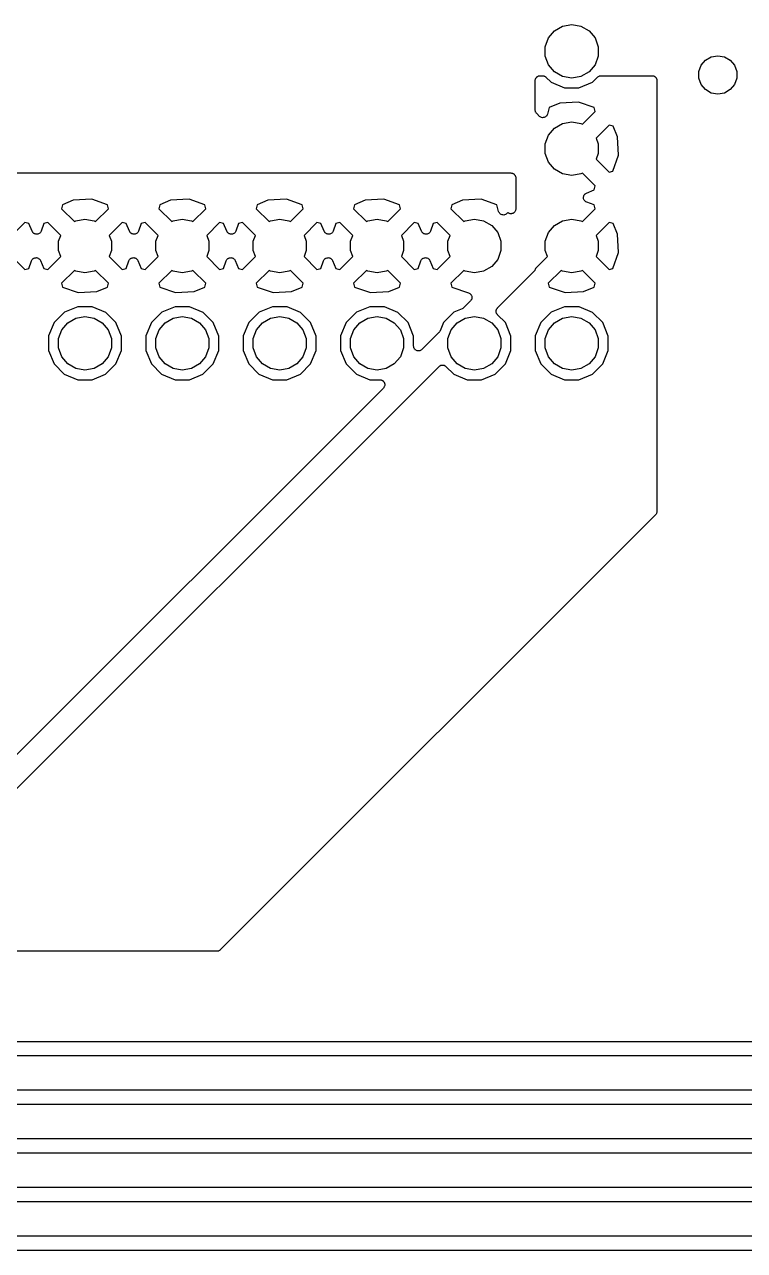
# Model space of a CAD drawing. Extents: x 25 to 346, y -457 to -16.
# Drawn here: x 281.95 to 300.73, y -406.59 to -374.58 of the extents above; entities that cross this region are included whole.
import ezdxf

# ---------------------------------------------------------------- set-up
doc = ezdxf.new("R2010")
doc.units = 0
doc.header["$MEASUREMENT"] = 0
doc.layers.add('BLACK', color=7, linetype='CONTINUOUS')

msp = doc.modelspace()

# ---------------------------------------------------------------- linework, layer by layer
at = {"layer": 'Black'}
for p, q in [((295.62, -374.934), (295.777, -374.748)), ((295.777, -374.748), (295.988, -374.626)), ((295.988, -374.626), (296.227, -374.584)), ((296.227, -374.584), (296.467, -374.626)), ((296.467, -374.626), (296.678, -374.748)), ((296.678, -374.748), (296.835, -374.934)), ((295.537, -375.163), (295.62, -374.934)), ((296.835, -374.934), (296.918, -375.163)), ((295.537, -375.407), (295.537, -375.163)), ((295.62, -375.636), (295.537, -375.407)), ((296.918, -375.407), (296.835, -375.636)), ((296.918, -375.163), (296.918, -375.407)), ((299.715, -375.516), (299.866, -375.428)), ((299.866, -375.428), (300.037, -375.398)), ((300.037, -375.398), (300.209, -375.428)), ((300.209, -375.428), (300.36, -375.516)), ((295.777, -375.822), (295.62, -375.636)), ((296.835, -375.636), (296.678, -375.822)), ((299.543, -375.813), (299.603, -375.649)), ((299.603, -375.649), (299.715, -375.516)), ((300.36, -375.516), (300.472, -375.649)), ((300.472, -375.649), (300.532, -375.813)), ((295.275, -376.047), (295.277, -376.036)), ((295.275, -376.82), (295.275, -376.047)), ((295.277, -376.025), (295.281, -376.015)), ((295.277, -376.036), (295.277, -376.025)), ((295.281, -376.015), (295.283, -376.004)), ((295.283, -376.004), (295.288, -375.994)), ((295.288, -375.994), (295.292, -375.983)), ((295.292, -375.983), (295.299, -375.975)), ((295.299, -375.975), (295.305, -375.965)), ((295.305, -375.965), (295.313, -375.958)), ((295.313, -375.958), (295.32, -375.95)), ((295.32, -375.95), (295.33, -375.944)), ((295.33, -375.944), (295.339, -375.937)), ((295.339, -375.937), (295.349, -375.933)), ((295.349, -375.933), (295.359, -375.928)), ((295.359, -375.928), (295.37, -375.926)), ((295.37, -375.926), (295.38, -375.922)), ((295.38, -375.922), (295.391, -375.922)), ((295.391, -375.922), (295.402, -375.92)), ((295.402, -375.92), (295.463, -375.92)), ((295.463, -375.92), (295.468, -375.921)), ((295.468, -375.921), (295.474, -375.92)), ((295.474, -375.92), (295.49, -375.925)), ((295.49, -375.925), (295.506, -375.928)), ((295.506, -375.928), (295.511, -375.93)), ((295.511, -375.93), (295.517, -375.932)), ((295.517, -375.932), (295.53, -375.941)), ((295.53, -375.941), (295.544, -375.95)), ((295.544, -375.95), (295.548, -375.954)), ((295.548, -375.954), (295.553, -375.957)), ((295.553, -375.957), (295.687, -376.092)), ((295.988, -375.944), (295.777, -375.822)), ((296.227, -375.986), (295.988, -375.944)), ((296.467, -375.944), (296.227, -375.986)), ((296.678, -375.822), (296.467, -375.944)), ((296.766, -376.093), (296.902, -375.957)), ((296.902, -375.957), (296.907, -375.954)), ((296.907, -375.954), (296.911, -375.95)), ((296.911, -375.95), (296.925, -375.941)), ((296.925, -375.941), (296.939, -375.932)), ((296.939, -375.932), (296.944, -375.93)), ((296.944, -375.93), (296.949, -375.928)), ((296.949, -375.928), (296.965, -375.925)), ((296.965, -375.925), (296.981, -375.92)), ((296.981, -375.92), (296.987, -375.921)), ((296.987, -375.921), (296.992, -375.92)), ((296.992, -375.92), (298.323, -375.92)), ((298.323, -375.92), (298.334, -375.922)), ((298.334, -375.922), (298.345, -375.922)), ((298.345, -375.922), (298.355, -375.926)), ((298.355, -375.926), (298.366, -375.928)), ((298.366, -375.928), (298.376, -375.933)), ((298.376, -375.933), (298.387, -375.937)), ((298.387, -375.937), (298.395, -375.944)), ((298.395, -375.944), (298.405, -375.95)), ((298.405, -375.95), (298.412, -375.958)), ((298.412, -375.958), (298.42, -375.965)), ((298.42, -375.965), (298.426, -375.975)), ((298.426, -375.975), (298.433, -375.983)), ((298.433, -375.983), (298.437, -375.994)), ((298.437, -375.994), (298.442, -376.004)), ((298.442, -376.004), (298.444, -376.015)), ((298.444, -376.015), (298.448, -376.025)), ((298.448, -376.025), (298.448, -376.036)), ((298.448, -376.036), (298.45, -376.047)), ((298.45, -376.047), (298.45, -387.297)), ((299.543, -375.987), (299.543, -375.813)), ((299.603, -376.151), (299.543, -375.987)), ((300.532, -375.987), (300.472, -376.151)), ((300.532, -375.813), (300.532, -375.987)), ((295.687, -376.092), (296.037, -376.237)), ((296.037, -376.237), (296.416, -376.238)), ((296.416, -376.238), (296.766, -376.093)), ((299.715, -376.284), (299.603, -376.151)), ((299.866, -376.372), (299.715, -376.284)), ((300.037, -376.402), (299.866, -376.372)), ((300.209, -376.372), (300.037, -376.402)), ((300.36, -376.284), (300.209, -376.372)), ((300.472, -376.151), (300.36, -376.284)), ((295.919, -376.633), (295.641, -376.748)), ((296.402, -376.607), (295.919, -376.633)), ((296.815, -376.753), (296.402, -376.607)), ((295.276, -376.825), (295.275, -376.82)), ((295.275, -376.831), (295.276, -376.825)), ((295.28, -376.847), (295.275, -376.831)), ((295.283, -376.863), (295.28, -376.847)), ((295.285, -376.868), (295.283, -376.863)), ((295.287, -376.874), (295.285, -376.868)), ((295.296, -376.887), (295.287, -376.874)), ((295.305, -376.902), (295.296, -376.887)), ((295.309, -376.905), (295.305, -376.902)), ((295.312, -376.91), (295.309, -376.905)), ((295.383, -376.981), (295.312, -376.91)), ((295.384, -376.981), (295.383, -376.981)), ((295.383, -376.981), (295.383, -376.981)), ((295.401, -376.993), (295.384, -376.981)), ((295.419, -377.006), (295.401, -376.993)), ((295.42, -377.006), (295.419, -377.006)), ((295.441, -377.012), (295.42, -377.006)), ((295.42, -377.006), (295.42, -377.006)), ((295.462, -377.017), (295.441, -377.012)), ((295.463, -377.017), (295.462, -377.017)), ((295.462, -377.017), (295.462, -377.017)), ((295.484, -377.015), (295.463, -377.017)), ((295.506, -377.013), (295.484, -377.015)), ((295.507, -377.013), (295.506, -377.013)), ((295.506, -377.013), (295.506, -377.013)), ((295.526, -377.004), (295.507, -377.013)), ((295.546, -376.995), (295.526, -377.004)), ((295.562, -376.979), (295.546, -376.994)), ((295.546, -376.994), (295.546, -376.995)), ((295.546, -376.995), (295.546, -376.995)), ((295.577, -376.964), (295.562, -376.979)), ((295.586, -376.943), (295.577, -376.963)), ((295.577, -376.963), (295.577, -376.963)), ((295.577, -376.963), (295.577, -376.964)), ((295.596, -376.924), (295.586, -376.943)), ((295.641, -376.748), (295.596, -376.923)), ((295.596, -376.923), (295.596, -376.923)), ((295.596, -376.923), (295.596, -376.924)), ((296.505, -377.188), (296.841, -376.853)), ((296.841, -376.853), (296.815, -376.753)), ((295.62, -377.474), (295.777, -377.288)), ((295.777, -377.288), (295.988, -377.166)), ((295.988, -377.166), (296.227, -377.124)), ((296.227, -377.124), (296.467, -377.166)), ((296.467, -377.166), (296.505, -377.188)), ((297.2, -377.212), (296.862, -377.55)), ((297.304, -377.239), (297.2, -377.212)), ((297.419, -377.516), (297.304, -377.239)), ((295.537, -377.703), (295.62, -377.474)), ((296.862, -377.55), (296.918, -377.703)), ((297.445, -377.999), (297.419, -377.516)), ((295.537, -377.947), (295.537, -377.703)), ((295.62, -378.176), (295.537, -377.947)), ((296.918, -377.947), (296.862, -378.1)), ((296.918, -377.703), (296.918, -377.947)), ((295.777, -378.362), (295.62, -378.176)), ((296.862, -378.1), (297.2, -378.438)), ((297.3, -378.412), (297.445, -377.999)), ((269.367, -378.46), (294.64, -378.46)), ((294.64, -378.46), (294.651, -378.462)), ((294.651, -378.462), (294.662, -378.462)), ((294.662, -378.462), (294.672, -378.466)), ((294.672, -378.466), (294.683, -378.468)), ((294.683, -378.468), (294.693, -378.473)), ((294.693, -378.473), (294.703, -378.477)), ((294.703, -378.477), (294.712, -378.484)), ((294.712, -378.484), (294.722, -378.49)), ((294.722, -378.49), (294.729, -378.498)), ((294.729, -378.498), (294.737, -378.505)), ((294.737, -378.505), (294.743, -378.515)), ((294.743, -378.515), (294.75, -378.523)), ((294.75, -378.523), (294.754, -378.534)), ((294.754, -378.534), (294.759, -378.544)), ((294.759, -378.544), (294.761, -378.555)), ((294.761, -378.555), (294.765, -378.565)), ((294.765, -378.565), (294.765, -378.576)), ((294.765, -378.576), (294.767, -378.587)), ((294.767, -378.587), (294.767, -379.398)), ((295.988, -378.484), (295.777, -378.362)), ((296.227, -378.526), (295.988, -378.484)), ((296.467, -378.484), (296.227, -378.526)), ((296.505, -378.462), (296.467, -378.484)), ((296.841, -378.797), (296.505, -378.462)), ((297.2, -378.438), (297.3, -378.412)), ((296.61, -378.986), (296.814, -378.902)), ((296.814, -378.902), (296.841, -378.797)), ((283.219, -379.173), (282.941, -379.288)), ((283.702, -379.147), (283.219, -379.173)), ((284.115, -379.293), (283.702, -379.147)), ((285.759, -379.173), (285.481, -379.288)), ((286.242, -379.147), (285.759, -379.173)), ((286.655, -379.293), (286.242, -379.147)), ((288.299, -379.173), (288.021, -379.288)), ((288.782, -379.147), (288.299, -379.173)), ((289.195, -379.293), (288.782, -379.147)), ((290.839, -379.173), (290.561, -379.288)), ((291.322, -379.147), (290.839, -379.173)), ((291.735, -379.293), (291.322, -379.147)), ((293.379, -379.173), (293.101, -379.288)), ((293.862, -379.147), (293.379, -379.173)), ((294.275, -379.293), (293.862, -379.147)), ((296.533, -379.087), (296.534, -379.085)), ((296.534, -379.107), (296.533, -379.087)), ((296.534, -379.082), (296.54, -379.064)), ((296.534, -379.085), (296.534, -379.082)), ((296.534, -379.127), (296.534, -379.107)), ((296.535, -379.129), (296.534, -379.127)), ((296.535, -379.131), (296.535, -379.129)), ((296.543, -379.149), (296.535, -379.131)), ((296.54, -379.064), (296.546, -379.044)), ((296.55, -379.168), (296.543, -379.149)), ((296.546, -379.044), (296.548, -379.043)), ((296.548, -379.041), (296.561, -379.025)), ((296.548, -379.043), (296.548, -379.041)), ((296.551, -379.169), (296.55, -379.168)), ((296.552, -379.171), (296.551, -379.169)), ((296.565, -379.186), (296.552, -379.171)), ((296.561, -379.025), (296.573, -379.01)), ((296.578, -379.201), (296.565, -379.186)), ((296.573, -379.01), (296.575, -379.008)), ((296.575, -379.008), (296.576, -379.007)), ((296.576, -379.007), (296.593, -378.997)), ((296.58, -379.202), (296.578, -379.201)), ((296.582, -379.204), (296.58, -379.202)), ((296.599, -379.213), (296.582, -379.204)), ((296.593, -378.997), (296.61, -378.986)), ((296.617, -379.223), (296.599, -379.213)), ((296.815, -379.293), (296.617, -379.223)), ((282.941, -379.288), (282.914, -379.393)), ((282.914, -379.393), (283.25, -379.728)), ((283.805, -379.728), (284.141, -379.393)), ((284.141, -379.393), (284.115, -379.293)), ((285.481, -379.288), (285.454, -379.393)), ((285.454, -379.393), (285.79, -379.728)), ((286.345, -379.728), (286.681, -379.393)), ((286.681, -379.393), (286.655, -379.293)), ((288.021, -379.288), (287.994, -379.393)), ((287.994, -379.393), (288.33, -379.728)), ((288.885, -379.728), (289.221, -379.393)), ((289.221, -379.393), (289.195, -379.293)), ((290.561, -379.288), (290.534, -379.393)), ((290.534, -379.393), (290.87, -379.728)), ((291.425, -379.728), (291.761, -379.393)), ((291.761, -379.393), (291.735, -379.293)), ((293.101, -379.288), (293.074, -379.393)), ((293.074, -379.393), (293.41, -379.728)), ((294.319, -379.463), (294.275, -379.293)), ((294.319, -379.464), (294.319, -379.463)), ((294.319, -379.463), (294.319, -379.463)), ((294.329, -379.483), (294.319, -379.464)), ((294.338, -379.503), (294.329, -379.483)), ((294.338, -379.504), (294.338, -379.503)), ((294.338, -379.503), (294.338, -379.503)), ((294.353, -379.519), (294.338, -379.504)), ((294.369, -379.534), (294.353, -379.519)), ((294.369, -379.535), (294.369, -379.534)), ((294.389, -379.544), (294.369, -379.535)), ((294.369, -379.535), (294.369, -379.535)), ((294.408, -379.553), (294.389, -379.544)), ((294.409, -379.553), (294.408, -379.553)), ((294.431, -379.555), (294.409, -379.553)), ((294.409, -379.553), (294.409, -379.553)), ((294.452, -379.557), (294.431, -379.555)), ((294.453, -379.557), (294.452, -379.557)), ((294.474, -379.552), (294.453, -379.557)), ((294.453, -379.557), (294.453, -379.557)), ((294.495, -379.546), (294.474, -379.552)), ((294.496, -379.546), (294.495, -379.546)), ((294.495, -379.546), (294.495, -379.546)), ((294.514, -379.533), (294.496, -379.546)), ((294.531, -379.521), (294.514, -379.533)), ((294.532, -379.521), (294.531, -379.521)), ((294.559, -379.494), (294.532, -379.521)), ((294.532, -379.521), (294.532, -379.521)), ((294.564, -379.498), (294.559, -379.494)), ((294.577, -379.508), (294.564, -379.498)), ((294.582, -379.51), (294.577, -379.508)), ((294.586, -379.513), (294.582, -379.51)), ((294.602, -379.518), (294.586, -379.513)), ((294.618, -379.523), (294.602, -379.518)), ((294.624, -379.523), (294.618, -379.523)), ((294.629, -379.525), (294.624, -379.523)), ((294.645, -379.523), (294.629, -379.525)), ((294.662, -379.523), (294.645, -379.523)), ((294.667, -379.521), (294.662, -379.523)), ((294.673, -379.521), (294.667, -379.521)), ((294.688, -379.514), (294.673, -379.521)), ((294.703, -379.508), (294.688, -379.514)), ((294.708, -379.505), (294.703, -379.508)), ((294.713, -379.502), (294.708, -379.505)), ((294.725, -379.491), (294.713, -379.502)), ((294.737, -379.48), (294.725, -379.491)), ((294.74, -379.475), (294.737, -379.48)), ((294.744, -379.471), (294.74, -379.475)), ((294.751, -379.456), (294.744, -379.471)), ((294.759, -379.442), (294.751, -379.456)), ((294.76, -379.436), (294.759, -379.442)), ((294.763, -379.431), (294.76, -379.436)), ((294.764, -379.415), (294.763, -379.431)), ((294.767, -379.398), (294.764, -379.415)), ((296.505, -379.728), (296.841, -379.393)), ((296.841, -379.393), (296.815, -379.293)), ((281.96, -379.752), (281.622, -380.09)), ((282.064, -379.779), (281.96, -379.752)), ((282.148, -379.982), (282.064, -379.779)), ((282.455, -379.778), (282.385, -379.976)), ((282.555, -379.752), (282.455, -379.778)), ((282.893, -380.09), (282.555, -379.752)), ((283.25, -379.728), (283.288, -379.706)), ((283.288, -379.706), (283.527, -379.664)), ((283.527, -379.664), (283.767, -379.706)), ((283.767, -379.706), (283.805, -379.728)), ((284.5, -379.752), (284.162, -380.09)), ((284.604, -379.779), (284.5, -379.752)), ((284.688, -379.982), (284.604, -379.779)), ((284.995, -379.778), (284.925, -379.976)), ((285.095, -379.752), (284.995, -379.778)), ((285.433, -380.09), (285.095, -379.752)), ((285.79, -379.728), (285.828, -379.706)), ((285.828, -379.706), (286.067, -379.664)), ((286.067, -379.664), (286.307, -379.706)), ((286.307, -379.706), (286.345, -379.728)), ((287.04, -379.752), (286.702, -380.09)), ((287.144, -379.779), (287.04, -379.752)), ((287.228, -379.982), (287.144, -379.779)), ((287.535, -379.778), (287.465, -379.976)), ((287.635, -379.752), (287.535, -379.778)), ((287.973, -380.09), (287.635, -379.752)), ((288.33, -379.728), (288.368, -379.706)), ((288.368, -379.706), (288.607, -379.664)), ((288.607, -379.664), (288.847, -379.706)), ((288.847, -379.706), (288.885, -379.728)), ((289.58, -379.752), (289.242, -380.09)), ((289.684, -379.779), (289.58, -379.752)), ((289.768, -379.982), (289.684, -379.779)), ((290.075, -379.778), (290.005, -379.976)), ((290.175, -379.752), (290.075, -379.778)), ((290.513, -380.09), (290.175, -379.752)), ((290.87, -379.728), (290.908, -379.706)), ((290.908, -379.706), (291.147, -379.664)), ((291.147, -379.664), (291.387, -379.706)), ((291.387, -379.706), (291.425, -379.728)), ((292.12, -379.752), (291.782, -380.09)), ((292.224, -379.779), (292.12, -379.752)), ((292.308, -379.982), (292.224, -379.779)), ((292.615, -379.778), (292.545, -379.976)), ((292.715, -379.752), (292.615, -379.778)), ((293.053, -380.09), (292.715, -379.752)), ((293.41, -379.728), (293.448, -379.706)), ((293.448, -379.706), (293.688, -379.664)), ((293.688, -379.664), (293.927, -379.706)), ((293.927, -379.706), (294.138, -379.828)), ((294.138, -379.828), (294.295, -380.014)), ((295.62, -380.014), (295.777, -379.828)), ((295.777, -379.828), (295.988, -379.706)), ((295.988, -379.706), (296.227, -379.664)), ((296.227, -379.664), (296.467, -379.706)), ((296.467, -379.706), (296.505, -379.728)), ((297.2, -379.752), (296.862, -380.09)), ((297.304, -379.779), (297.2, -379.752)), ((297.419, -380.056), (297.304, -379.779)), ((282.159, -379.999), (282.148, -379.982)), ((282.169, -380.016), (282.159, -379.999)), ((282.171, -380.018), (282.169, -380.016)), ((282.172, -380.019), (282.171, -380.018)), ((282.188, -380.032), (282.172, -380.019)), ((282.203, -380.044), (282.188, -380.032)), ((282.205, -380.045), (282.203, -380.044)), ((282.207, -380.046), (282.205, -380.045)), ((282.226, -380.052), (282.207, -380.046)), ((282.245, -380.059), (282.226, -380.052)), ((282.247, -380.059), (282.245, -380.059)), ((282.249, -380.06), (282.247, -380.059)), ((282.269, -380.059), (282.249, -380.06)), ((282.289, -380.058), (282.269, -380.059)), ((282.291, -380.058), (282.289, -380.058)), ((282.293, -380.058), (282.291, -380.058)), ((282.312, -380.05), (282.293, -380.058)), ((282.33, -380.043), (282.312, -380.05)), ((282.332, -380.042), (282.33, -380.043)), ((282.334, -380.041), (282.332, -380.042)), ((282.349, -380.027), (282.334, -380.041)), ((282.364, -380.014), (282.349, -380.027)), ((282.365, -380.012), (282.364, -380.014)), ((282.366, -380.011), (282.365, -380.012)), ((282.376, -379.993), (282.366, -380.011)), ((282.385, -379.976), (282.376, -379.993)), ((282.837, -380.243), (282.893, -380.09)), ((284.162, -380.09), (284.218, -380.243)), ((284.699, -379.999), (284.688, -379.982)), ((284.709, -380.016), (284.699, -379.999)), ((284.711, -380.018), (284.709, -380.016)), ((284.712, -380.019), (284.711, -380.018)), ((284.728, -380.032), (284.712, -380.019)), ((284.743, -380.044), (284.728, -380.032)), ((284.745, -380.045), (284.743, -380.044)), ((284.747, -380.046), (284.745, -380.045)), ((284.766, -380.052), (284.747, -380.046)), ((284.785, -380.059), (284.766, -380.052)), ((284.787, -380.059), (284.785, -380.059)), ((284.789, -380.06), (284.787, -380.059)), ((284.809, -380.059), (284.789, -380.06)), ((284.829, -380.058), (284.809, -380.059)), ((284.831, -380.058), (284.829, -380.058)), ((284.833, -380.058), (284.831, -380.058)), ((284.852, -380.05), (284.833, -380.058)), ((284.87, -380.043), (284.852, -380.05)), ((284.872, -380.042), (284.87, -380.043)), ((284.874, -380.041), (284.872, -380.042)), ((284.889, -380.027), (284.874, -380.041)), ((284.904, -380.014), (284.889, -380.027)), ((284.905, -380.012), (284.904, -380.014)), ((284.906, -380.011), (284.905, -380.012)), ((284.916, -379.993), (284.906, -380.011)), ((284.925, -379.976), (284.916, -379.993)), ((285.377, -380.243), (285.433, -380.09)), ((286.702, -380.09), (286.758, -380.243)), ((287.239, -379.999), (287.228, -379.982)), ((287.249, -380.016), (287.239, -379.999)), ((287.251, -380.018), (287.249, -380.016)), ((287.252, -380.019), (287.251, -380.018)), ((287.268, -380.032), (287.252, -380.019)), ((287.283, -380.044), (287.268, -380.032)), ((287.285, -380.045), (287.283, -380.044)), ((287.287, -380.046), (287.285, -380.045)), ((287.306, -380.052), (287.287, -380.046)), ((287.325, -380.059), (287.306, -380.052)), ((287.327, -380.059), (287.325, -380.059)), ((287.329, -380.06), (287.327, -380.059)), ((287.349, -380.059), (287.329, -380.06)), ((287.369, -380.058), (287.349, -380.059)), ((287.371, -380.058), (287.369, -380.058)), ((287.373, -380.058), (287.371, -380.058)), ((287.392, -380.05), (287.373, -380.058)), ((287.41, -380.043), (287.392, -380.05)), ((287.412, -380.042), (287.41, -380.043)), ((287.414, -380.041), (287.412, -380.042)), ((287.429, -380.027), (287.414, -380.041)), ((287.444, -380.014), (287.429, -380.027)), ((287.445, -380.012), (287.444, -380.014)), ((287.446, -380.011), (287.445, -380.012)), ((287.456, -379.993), (287.446, -380.011)), ((287.465, -379.976), (287.456, -379.993)), ((287.917, -380.243), (287.973, -380.09)), ((289.242, -380.09), (289.298, -380.243)), ((289.779, -379.999), (289.768, -379.982)), ((289.789, -380.016), (289.779, -379.999)), ((289.791, -380.018), (289.789, -380.016)), ((289.792, -380.019), (289.791, -380.018)), ((289.808, -380.032), (289.792, -380.019)), ((289.823, -380.044), (289.808, -380.032)), ((289.825, -380.045), (289.823, -380.044)), ((289.827, -380.046), (289.825, -380.045)), ((289.846, -380.052), (289.827, -380.046)), ((289.865, -380.059), (289.846, -380.052)), ((289.867, -380.059), (289.865, -380.059)), ((289.869, -380.06), (289.867, -380.059)), ((289.889, -380.059), (289.869, -380.06)), ((289.909, -380.058), (289.889, -380.059)), ((289.911, -380.058), (289.909, -380.058)), ((289.913, -380.058), (289.911, -380.058)), ((289.932, -380.05), (289.913, -380.058)), ((289.95, -380.043), (289.932, -380.05)), ((289.952, -380.042), (289.95, -380.043)), ((289.954, -380.041), (289.952, -380.042)), ((289.969, -380.027), (289.954, -380.041)), ((289.984, -380.014), (289.969, -380.027)), ((289.985, -380.012), (289.984, -380.014)), ((289.986, -380.011), (289.985, -380.012)), ((289.996, -379.993), (289.986, -380.011)), ((290.005, -379.976), (289.996, -379.993)), ((290.457, -380.243), (290.513, -380.09)), ((291.782, -380.09), (291.838, -380.243)), ((292.319, -379.999), (292.308, -379.982)), ((292.329, -380.016), (292.319, -379.999)), ((292.331, -380.018), (292.329, -380.016)), ((292.332, -380.019), (292.331, -380.018)), ((292.348, -380.032), (292.332, -380.019)), ((292.363, -380.044), (292.348, -380.032)), ((292.365, -380.045), (292.363, -380.044)), ((292.367, -380.046), (292.365, -380.045)), ((292.386, -380.052), (292.367, -380.046)), ((292.405, -380.059), (292.386, -380.052)), ((292.407, -380.059), (292.405, -380.059)), ((292.409, -380.06), (292.407, -380.059)), ((292.429, -380.059), (292.409, -380.06)), ((292.449, -380.058), (292.429, -380.059)), ((292.451, -380.058), (292.449, -380.058)), ((292.453, -380.058), (292.451, -380.058)), ((292.472, -380.05), (292.453, -380.058)), ((292.49, -380.043), (292.472, -380.05)), ((292.492, -380.042), (292.49, -380.043)), ((292.494, -380.041), (292.492, -380.042)), ((292.509, -380.027), (292.494, -380.041)), ((292.524, -380.014), (292.509, -380.027)), ((292.525, -380.012), (292.524, -380.014)), ((292.526, -380.011), (292.525, -380.012)), ((292.536, -379.993), (292.526, -380.011)), ((292.545, -379.976), (292.536, -379.993)), ((292.997, -380.243), (293.053, -380.09)), ((294.295, -380.014), (294.378, -380.243)), ((295.537, -380.243), (295.62, -380.014)), ((296.862, -380.09), (296.918, -380.243)), ((297.445, -380.539), (297.419, -380.056)), ((282.837, -380.487), (282.837, -380.243)), ((282.893, -380.64), (282.837, -380.487)), ((284.218, -380.487), (284.162, -380.64)), ((284.218, -380.243), (284.218, -380.487)), ((285.377, -380.487), (285.377, -380.243)), ((285.433, -380.64), (285.377, -380.487)), ((286.758, -380.487), (286.702, -380.64)), ((286.758, -380.243), (286.758, -380.487)), ((287.917, -380.487), (287.917, -380.243)), ((287.973, -380.64), (287.917, -380.487)), ((289.298, -380.487), (289.242, -380.64)), ((289.298, -380.243), (289.298, -380.487)), ((290.457, -380.487), (290.457, -380.243)), ((290.513, -380.64), (290.457, -380.487)), ((291.838, -380.487), (291.782, -380.64)), ((291.838, -380.243), (291.838, -380.487)), ((292.997, -380.487), (292.997, -380.243)), ((293.053, -380.64), (292.997, -380.487)), ((294.378, -380.487), (294.295, -380.716)), ((294.378, -380.243), (294.378, -380.487)), ((295.537, -380.487), (295.537, -380.243)), ((295.593, -380.64), (295.537, -380.487)), ((296.918, -380.487), (296.862, -380.64)), ((296.918, -380.243), (296.918, -380.487)), ((297.3, -380.952), (297.445, -380.539)), ((281.622, -380.64), (281.96, -380.978)), ((282.06, -380.952), (282.13, -380.754)), ((282.13, -380.754), (282.139, -380.737)), ((282.139, -380.737), (282.149, -380.719)), ((282.149, -380.719), (282.15, -380.718)), ((282.15, -380.718), (282.151, -380.716)), ((282.151, -380.716), (282.166, -380.703)), ((282.166, -380.703), (282.181, -380.689)), ((282.181, -380.689), (282.183, -380.688)), ((282.183, -380.688), (282.185, -380.687)), ((282.185, -380.687), (282.203, -380.68)), ((282.203, -380.68), (282.222, -380.672)), ((282.222, -380.672), (282.224, -380.672)), ((282.224, -380.672), (282.226, -380.672)), ((282.226, -380.672), (282.246, -380.671)), ((282.246, -380.671), (282.266, -380.67)), ((282.266, -380.67), (282.268, -380.671)), ((282.268, -380.671), (282.27, -380.671)), ((282.27, -380.671), (282.289, -380.678)), ((282.289, -380.678), (282.308, -380.684)), ((282.308, -380.684), (282.31, -380.685)), ((282.31, -380.685), (282.312, -380.686)), ((282.312, -380.686), (282.327, -380.698)), ((282.327, -380.698), (282.343, -380.711)), ((282.343, -380.711), (282.344, -380.712)), ((282.344, -380.712), (282.346, -380.714)), ((282.346, -380.714), (282.356, -380.731)), ((282.356, -380.731), (282.367, -380.748)), ((282.367, -380.748), (282.451, -380.951)), ((282.555, -380.978), (282.893, -380.64)), ((284.162, -380.64), (284.5, -380.978)), ((284.6, -380.952), (284.67, -380.754)), ((284.67, -380.754), (284.679, -380.737)), ((284.679, -380.737), (284.689, -380.719)), ((284.689, -380.719), (284.69, -380.718)), ((284.69, -380.718), (284.691, -380.716)), ((284.691, -380.716), (284.706, -380.703)), ((284.706, -380.703), (284.721, -380.689)), ((284.721, -380.689), (284.723, -380.688)), ((284.723, -380.688), (284.725, -380.687)), ((284.725, -380.687), (284.743, -380.68)), ((284.743, -380.68), (284.762, -380.672)), ((284.762, -380.672), (284.764, -380.672)), ((284.764, -380.672), (284.766, -380.672)), ((284.766, -380.672), (284.786, -380.671)), ((284.786, -380.671), (284.806, -380.67)), ((284.806, -380.67), (284.808, -380.671)), ((284.808, -380.671), (284.81, -380.671)), ((284.81, -380.671), (284.829, -380.678)), ((284.829, -380.678), (284.848, -380.684)), ((284.848, -380.684), (284.85, -380.685)), ((284.85, -380.685), (284.852, -380.686)), ((284.852, -380.686), (284.867, -380.698)), ((284.867, -380.698), (284.883, -380.711)), ((284.883, -380.711), (284.884, -380.712)), ((284.884, -380.712), (284.886, -380.714)), ((284.886, -380.714), (284.896, -380.731)), ((284.896, -380.731), (284.907, -380.748)), ((284.907, -380.748), (284.991, -380.951)), ((285.095, -380.978), (285.433, -380.64)), ((286.702, -380.64), (287.04, -380.978)), ((287.14, -380.952), (287.21, -380.754)), ((287.21, -380.754), (287.219, -380.737)), ((287.219, -380.737), (287.229, -380.719)), ((287.229, -380.719), (287.23, -380.718)), ((287.23, -380.718), (287.231, -380.716)), ((287.231, -380.716), (287.246, -380.703)), ((287.246, -380.703), (287.261, -380.689)), ((287.261, -380.689), (287.263, -380.688)), ((287.263, -380.688), (287.265, -380.687)), ((287.265, -380.687), (287.283, -380.68)), ((287.283, -380.68), (287.302, -380.672)), ((287.302, -380.672), (287.304, -380.672)), ((287.304, -380.672), (287.306, -380.672)), ((287.306, -380.672), (287.326, -380.671)), ((287.326, -380.671), (287.346, -380.67)), ((287.346, -380.67), (287.348, -380.671)), ((287.348, -380.671), (287.35, -380.671)), ((287.35, -380.671), (287.369, -380.678)), ((287.369, -380.678), (287.388, -380.684)), ((287.388, -380.684), (287.39, -380.685)), ((287.39, -380.685), (287.392, -380.686)), ((287.392, -380.686), (287.407, -380.698)), ((287.407, -380.698), (287.423, -380.711)), ((287.423, -380.711), (287.424, -380.712)), ((287.424, -380.712), (287.426, -380.714)), ((287.426, -380.714), (287.436, -380.731)), ((287.436, -380.731), (287.447, -380.748)), ((287.447, -380.748), (287.531, -380.951)), ((287.635, -380.978), (287.973, -380.64)), ((289.242, -380.64), (289.58, -380.978)), ((289.68, -380.952), (289.75, -380.754)), ((289.75, -380.754), (289.759, -380.737)), ((289.759, -380.737), (289.769, -380.719)), ((289.769, -380.719), (289.77, -380.718)), ((289.77, -380.718), (289.771, -380.716)), ((289.771, -380.716), (289.786, -380.703)), ((289.786, -380.703), (289.801, -380.689)), ((289.801, -380.689), (289.803, -380.688)), ((289.803, -380.688), (289.805, -380.687)), ((289.805, -380.687), (289.823, -380.68)), ((289.823, -380.68), (289.842, -380.672)), ((289.842, -380.672), (289.844, -380.672)), ((289.844, -380.672), (289.846, -380.672)), ((289.846, -380.672), (289.866, -380.671)), ((289.866, -380.671), (289.886, -380.67)), ((289.886, -380.67), (289.888, -380.671)), ((289.888, -380.671), (289.89, -380.671)), ((289.89, -380.671), (289.909, -380.678)), ((289.909, -380.678), (289.928, -380.684)), ((289.928, -380.684), (289.93, -380.685)), ((289.93, -380.685), (289.932, -380.686)), ((289.932, -380.686), (289.947, -380.698)), ((289.947, -380.698), (289.963, -380.711)), ((289.963, -380.711), (289.964, -380.712)), ((289.964, -380.712), (289.966, -380.714)), ((289.966, -380.714), (289.976, -380.731)), ((289.976, -380.731), (289.987, -380.748)), ((289.987, -380.748), (290.071, -380.951)), ((290.175, -380.978), (290.513, -380.64)), ((291.782, -380.64), (292.12, -380.978)), ((292.22, -380.952), (292.29, -380.754)), ((292.29, -380.754), (292.299, -380.737)), ((292.299, -380.737), (292.309, -380.719)), ((292.309, -380.719), (292.31, -380.718)), ((292.31, -380.718), (292.311, -380.716)), ((292.311, -380.716), (292.326, -380.703)), ((292.326, -380.703), (292.341, -380.689)), ((292.341, -380.689), (292.343, -380.688)), ((292.343, -380.688), (292.345, -380.687)), ((292.345, -380.687), (292.363, -380.68)), ((292.363, -380.68), (292.382, -380.672)), ((292.382, -380.672), (292.384, -380.672)), ((292.384, -380.672), (292.386, -380.672)), ((292.386, -380.672), (292.406, -380.671)), ((292.406, -380.671), (292.426, -380.67)), ((292.426, -380.67), (292.428, -380.671)), ((292.428, -380.671), (292.43, -380.671)), ((292.43, -380.671), (292.449, -380.678)), ((292.449, -380.678), (292.468, -380.684)), ((292.468, -380.684), (292.47, -380.685)), ((292.47, -380.685), (292.472, -380.686)), ((292.472, -380.686), (292.487, -380.698)), ((292.487, -380.698), (292.503, -380.711)), ((292.503, -380.711), (292.504, -380.712)), ((292.504, -380.712), (292.506, -380.714)), ((292.506, -380.714), (292.516, -380.731)), ((292.516, -380.731), (292.527, -380.748)), ((292.527, -380.748), (292.611, -380.951)), ((292.715, -380.978), (293.053, -380.64)), ((294.295, -380.716), (294.138, -380.902)), ((295.31, -380.924), (295.593, -380.64)), ((296.862, -380.64), (297.2, -380.978)), ((281.96, -380.978), (282.06, -380.952)), ((282.451, -380.951), (282.555, -380.978)), ((283.25, -381.002), (282.914, -381.337)), ((283.288, -381.024), (283.25, -381.002)), ((283.527, -381.066), (283.288, -381.024)), ((283.767, -381.024), (283.527, -381.066)), ((283.805, -381.002), (283.767, -381.024)), ((284.141, -381.337), (283.805, -381.002)), ((284.5, -380.978), (284.6, -380.952)), ((284.991, -380.951), (285.095, -380.978)), ((285.79, -381.002), (285.454, -381.337)), ((285.828, -381.024), (285.79, -381.002)), ((286.067, -381.066), (285.828, -381.024)), ((286.307, -381.024), (286.067, -381.066)), ((286.345, -381.002), (286.307, -381.024)), ((286.681, -381.337), (286.345, -381.002)), ((287.04, -380.978), (287.14, -380.952)), ((287.531, -380.951), (287.635, -380.978)), ((288.33, -381.002), (287.994, -381.337)), ((288.368, -381.024), (288.33, -381.002)), ((288.607, -381.066), (288.368, -381.024)), ((288.847, -381.024), (288.607, -381.066)), ((288.885, -381.002), (288.847, -381.024)), ((289.221, -381.337), (288.885, -381.002)), ((289.58, -380.978), (289.68, -380.952)), ((290.071, -380.951), (290.175, -380.978)), ((290.87, -381.002), (290.534, -381.337)), ((290.908, -381.024), (290.87, -381.002)), ((291.147, -381.066), (290.908, -381.024)), ((291.387, -381.024), (291.147, -381.066)), ((291.425, -381.002), (291.387, -381.024)), ((291.761, -381.337), (291.425, -381.002)), ((292.12, -380.978), (292.22, -380.952)), ((292.611, -380.951), (292.715, -380.978)), ((293.41, -381.002), (293.074, -381.337)), ((293.448, -381.024), (293.41, -381.002)), ((293.688, -381.066), (293.448, -381.024)), ((293.927, -381.024), (293.688, -381.066)), ((294.138, -380.902), (293.927, -381.024)), ((295.066, -381.209), (295.266, -381.009)), ((295.266, -381.009), (295.273, -380.999)), ((295.273, -380.999), (295.275, -380.989)), ((295.275, -380.989), (295.28, -380.975)), ((295.28, -380.975), (295.284, -380.96)), ((295.284, -380.96), (295.288, -380.954)), ((295.288, -380.954), (295.291, -380.948)), ((295.291, -380.948), (295.301, -380.936)), ((295.301, -380.936), (295.31, -380.924)), ((295.95, -381.002), (295.614, -381.337)), ((295.988, -381.024), (295.95, -381.002)), ((296.227, -381.066), (295.988, -381.024)), ((296.467, -381.024), (296.227, -381.066)), ((296.505, -381.002), (296.467, -381.024)), ((296.841, -381.337), (296.505, -381.002)), ((297.2, -380.978), (297.3, -380.952)), ((282.914, -381.337), (282.94, -381.437)), ((282.94, -381.437), (283.353, -381.583)), ((283.836, -381.557), (284.114, -381.442)), ((284.114, -381.442), (284.141, -381.337)), ((285.454, -381.337), (285.48, -381.437)), ((285.48, -381.437), (285.893, -381.583)), ((286.376, -381.557), (286.654, -381.442)), ((286.654, -381.442), (286.681, -381.337)), ((287.994, -381.337), (288.02, -381.437)), ((288.02, -381.437), (288.433, -381.583)), ((288.916, -381.557), (289.194, -381.442)), ((289.194, -381.442), (289.221, -381.337)), ((290.534, -381.337), (290.56, -381.437)), ((290.56, -381.437), (290.973, -381.583)), ((291.456, -381.557), (291.734, -381.442)), ((291.734, -381.442), (291.761, -381.337)), ((293.074, -381.337), (293.1, -381.437)), ((293.1, -381.437), (293.532, -381.589)), ((294.292, -381.983), (295.066, -381.209)), ((295.066, -381.209), (295.066, -381.209)), ((295.614, -381.337), (295.64, -381.437)), ((295.64, -381.437), (296.053, -381.583)), ((296.536, -381.557), (296.814, -381.442)), ((296.814, -381.442), (296.841, -381.337)), ((283.353, -381.583), (283.836, -381.557)), ((285.893, -381.583), (286.376, -381.557)), ((288.433, -381.583), (288.916, -381.557)), ((290.973, -381.583), (291.456, -381.557)), ((293.585, -381.801), (293.406, -381.98)), ((293.532, -381.589), (293.532, -381.589)), ((293.532, -381.589), (293.533, -381.59)), ((293.533, -381.59), (293.537, -381.591)), ((293.537, -381.591), (293.549, -381.598)), ((293.549, -381.598), (293.55, -381.598)), ((293.55, -381.598), (293.568, -381.607)), ((293.568, -381.607), (293.57, -381.608)), ((293.57, -381.608), (293.572, -381.609)), ((293.572, -381.609), (293.574, -381.612)), ((293.574, -381.612), (293.576, -381.613)), ((293.576, -381.613), (293.582, -381.621)), ((293.582, -381.621), (293.585, -381.624)), ((293.585, -381.624), (293.6, -381.638)), ((293.597, -381.784), (293.585, -381.801)), ((293.599, -381.781), (293.597, -381.784)), ((293.606, -381.773), (293.599, -381.781)), ((293.6, -381.638), (293.6, -381.64)), ((293.6, -381.64), (293.602, -381.642)), ((293.602, -381.642), (293.604, -381.645)), ((293.604, -381.645), (293.604, -381.646)), ((293.604, -381.646), (293.607, -381.654)), ((293.609, -381.768), (293.606, -381.772)), ((293.606, -381.772), (293.606, -381.773)), ((293.607, -381.654), (293.61, -381.66)), ((293.611, -381.765), (293.609, -381.766)), ((293.609, -381.766), (293.609, -381.768)), ((293.61, -381.66), (293.618, -381.678)), ((293.616, -381.745), (293.611, -381.765)), ((293.618, -381.739), (293.616, -381.745)), ((293.618, -381.678), (293.618, -381.68)), ((293.618, -381.68), (293.619, -381.682)), ((293.62, -381.732), (293.618, -381.739)), ((293.619, -381.682), (293.619, -381.687)), ((293.619, -381.687), (293.62, -381.688)), ((293.62, -381.688), (293.62, -381.695)), ((293.62, -381.695), (293.62, -381.702)), ((293.62, -381.702), (293.622, -381.722)), ((293.622, -381.726), (293.62, -381.73)), ((293.62, -381.73), (293.62, -381.732)), ((293.622, -381.722), (293.621, -381.724)), ((293.621, -381.724), (293.622, -381.726)), ((296.053, -381.583), (296.536, -381.557)), ((282.989, -382.097), (282.72, -382.365)), ((283.339, -381.952), (282.989, -382.097)), ((283.718, -381.953), (283.339, -381.952)), ((284.068, -382.098), (283.718, -381.953)), ((284.335, -382.366), (284.068, -382.098)), ((285.529, -382.097), (285.26, -382.365)), ((285.879, -381.952), (285.529, -382.097)), ((286.258, -381.953), (285.879, -381.952)), ((286.608, -382.098), (286.258, -381.953)), ((286.875, -382.366), (286.608, -382.098)), ((288.069, -382.097), (287.8, -382.365)), ((288.419, -381.952), (288.069, -382.097)), ((288.798, -381.953), (288.419, -381.952)), ((289.148, -382.098), (288.798, -381.953)), ((289.415, -382.366), (289.148, -382.098)), ((290.609, -382.097), (290.34, -382.365)), ((290.959, -381.952), (290.609, -382.097)), ((291.338, -381.953), (290.959, -381.952)), ((291.688, -382.098), (291.338, -381.953)), ((291.955, -382.366), (291.688, -382.098)), ((293.149, -382.097), (292.88, -382.365)), ((293.364, -382.008), (293.149, -382.097)), ((293.367, -382.006), (293.364, -382.008)), ((293.37, -382.006), (293.367, -382.006)), ((293.385, -381.995), (293.37, -382.006)), ((293.402, -381.984), (293.385, -381.995)), ((293.403, -381.982), (293.402, -381.984)), ((293.406, -381.98), (293.403, -381.982)), ((294.255, -382.062), (294.258, -382.051)), ((294.256, -382.073), (294.255, -382.062)), ((294.255, -382.084), (294.256, -382.073)), ((294.258, -382.094), (294.255, -382.084)), ((294.258, -382.051), (294.259, -382.04)), ((294.259, -382.106), (294.258, -382.094)), ((294.259, -382.04), (294.264, -382.03)), ((294.264, -382.116), (294.259, -382.106)), ((294.264, -382.03), (294.267, -382.019)), ((294.267, -382.126), (294.264, -382.116)), ((294.267, -382.019), (294.273, -382.01)), ((294.273, -382.135), (294.267, -382.126)), ((294.273, -382.01), (294.278, -382)), ((294.278, -382.146), (294.273, -382.135)), ((294.278, -382), (294.286, -381.992)), ((294.286, -382.153), (294.278, -382.146)), ((294.286, -381.992), (294.292, -381.983)), ((295.689, -382.097), (295.42, -382.365)), ((296.039, -381.952), (295.689, -382.097)), ((296.418, -381.953), (296.039, -381.952)), ((296.768, -382.098), (296.418, -381.953)), ((297.035, -382.366), (296.768, -382.098)), ((282.72, -382.365), (282.575, -382.715)), ((282.92, -382.554), (283.077, -382.368)), ((283.077, -382.368), (283.288, -382.246)), ((283.288, -382.246), (283.527, -382.204)), ((283.527, -382.204), (283.767, -382.246)), ((283.767, -382.246), (283.978, -382.368)), ((283.978, -382.368), (284.135, -382.554)), ((284.48, -382.716), (284.335, -382.366)), ((285.26, -382.365), (285.115, -382.715)), ((285.46, -382.554), (285.617, -382.368)), ((285.617, -382.368), (285.828, -382.246)), ((285.828, -382.246), (286.067, -382.204)), ((286.067, -382.204), (286.307, -382.246)), ((286.307, -382.246), (286.518, -382.368)), ((286.518, -382.368), (286.675, -382.554)), ((287.02, -382.716), (286.875, -382.366)), ((287.8, -382.365), (287.655, -382.715)), ((288, -382.554), (288.157, -382.368)), ((288.157, -382.368), (288.368, -382.246)), ((288.368, -382.246), (288.607, -382.204)), ((288.607, -382.204), (288.847, -382.246)), ((288.847, -382.246), (289.058, -382.368)), ((289.058, -382.368), (289.215, -382.554)), ((289.56, -382.716), (289.415, -382.366)), ((290.34, -382.365), (290.195, -382.715)), ((290.54, -382.554), (290.697, -382.368)), ((290.697, -382.368), (290.908, -382.246)), ((290.908, -382.246), (291.147, -382.204)), ((291.147, -382.204), (291.387, -382.246)), ((291.387, -382.246), (291.598, -382.368)), ((291.598, -382.368), (291.755, -382.554)), ((292.1, -382.716), (291.955, -382.366)), ((292.88, -382.365), (292.79, -382.582)), ((293.08, -382.554), (293.237, -382.368)), ((293.237, -382.368), (293.448, -382.246)), ((293.448, -382.246), (293.688, -382.204)), ((293.688, -382.204), (293.927, -382.246)), ((293.927, -382.246), (294.138, -382.368)), ((294.138, -382.368), (294.295, -382.554)), ((294.292, -382.162), (294.286, -382.153)), ((294.495, -382.366), (294.292, -382.162)), ((294.64, -382.716), (294.495, -382.366)), ((295.42, -382.365), (295.275, -382.715)), ((295.62, -382.554), (295.777, -382.368)), ((295.777, -382.368), (295.988, -382.246)), ((295.988, -382.246), (296.227, -382.204)), ((296.227, -382.204), (296.467, -382.246)), ((296.467, -382.246), (296.678, -382.368)), ((296.678, -382.368), (296.835, -382.554)), ((297.18, -382.716), (297.035, -382.366)), ((282.575, -382.715), (282.575, -383.094)), ((282.837, -382.783), (282.92, -382.554)), ((282.837, -383.027), (282.837, -382.783)), ((284.135, -382.554), (284.218, -382.783)), ((284.218, -382.783), (284.218, -383.027)), ((284.48, -383.095), (284.48, -382.716)), ((285.115, -382.715), (285.115, -383.094)), ((285.377, -382.783), (285.46, -382.554)), ((285.377, -383.027), (285.377, -382.783)), ((286.675, -382.554), (286.758, -382.783)), ((286.758, -382.783), (286.758, -383.027)), ((287.02, -383.095), (287.02, -382.716)), ((287.655, -382.715), (287.655, -383.094)), ((287.917, -382.783), (288, -382.554)), ((287.917, -383.027), (287.917, -382.783)), ((289.215, -382.554), (289.298, -382.783)), ((289.298, -382.783), (289.298, -383.027)), ((289.56, -383.095), (289.56, -382.716)), ((290.195, -382.715), (290.195, -383.094)), ((290.457, -382.783), (290.54, -382.554)), ((290.457, -383.027), (290.457, -382.783)), ((291.755, -382.554), (291.838, -382.783)), ((291.838, -382.783), (291.838, -383.027)), ((292.1, -382.979), (292.1, -382.716)), ((292.763, -382.623), (292.317, -383.069)), ((292.764, -382.621), (292.763, -382.623)), ((292.766, -382.619), (292.764, -382.621)), ((292.777, -382.603), (292.766, -382.619)), ((292.788, -382.587), (292.777, -382.603)), ((292.789, -382.585), (292.788, -382.587)), ((292.79, -382.582), (292.789, -382.585)), ((292.997, -382.783), (293.08, -382.554)), ((292.997, -383.027), (292.997, -382.783)), ((294.295, -382.554), (294.378, -382.783)), ((294.378, -382.783), (294.378, -383.027)), ((294.64, -383.095), (294.64, -382.716)), ((295.275, -382.715), (295.275, -383.094)), ((295.537, -382.783), (295.62, -382.554)), ((295.537, -383.027), (295.537, -382.783)), ((296.835, -382.554), (296.918, -382.783)), ((296.918, -382.783), (296.918, -383.027)), ((297.18, -383.095), (297.18, -382.716)), ((282.575, -383.094), (282.72, -383.444)), ((282.92, -383.256), (282.837, -383.027)), ((284.218, -383.027), (284.135, -383.256)), ((284.335, -383.445), (284.48, -383.095)), ((285.115, -383.094), (285.26, -383.444)), ((285.46, -383.256), (285.377, -383.027)), ((286.758, -383.027), (286.675, -383.256)), ((286.875, -383.445), (287.02, -383.095)), ((287.655, -383.094), (287.8, -383.444)), ((288, -383.256), (287.917, -383.027)), ((289.298, -383.027), (289.215, -383.256)), ((289.415, -383.445), (289.56, -383.095)), ((290.195, -383.094), (290.34, -383.444)), ((290.54, -383.256), (290.457, -383.027)), ((291.838, -383.027), (291.755, -383.256)), ((292.103, -382.996), (292.1, -382.979)), ((292.104, -383.012), (292.103, -382.996)), ((292.107, -383.017), (292.104, -383.012)), ((292.108, -383.023), (292.107, -383.017)), ((292.116, -383.037), (292.108, -383.023)), ((292.123, -383.052), (292.116, -383.037)), ((292.127, -383.056), (292.123, -383.052)), ((292.13, -383.061), (292.127, -383.056)), ((292.142, -383.072), (292.13, -383.061)), ((292.154, -383.083), (292.142, -383.072)), ((292.159, -383.086), (292.154, -383.083)), ((292.163, -383.089), (292.159, -383.086)), ((292.179, -383.095), (292.163, -383.089)), ((292.194, -383.102), (292.179, -383.095)), ((292.2, -383.103), (292.194, -383.102)), ((292.205, -383.105), (292.2, -383.103)), ((292.221, -383.105), (292.205, -383.105)), ((292.238, -383.106), (292.221, -383.105)), ((292.243, -383.105), (292.238, -383.106)), ((292.249, -383.105), (292.243, -383.105)), ((292.265, -383.099), (292.249, -383.105)), ((292.281, -383.095), (292.265, -383.099)), ((292.285, -383.091), (292.281, -383.095)), ((292.29, -383.089), (292.285, -383.091)), ((292.303, -383.079), (292.29, -383.089)), ((292.317, -383.069), (292.303, -383.079)), ((293.08, -383.256), (292.997, -383.027)), ((294.378, -383.027), (294.295, -383.256)), ((294.495, -383.445), (294.64, -383.095)), ((295.275, -383.094), (295.42, -383.444)), ((295.62, -383.256), (295.537, -383.027)), ((296.918, -383.027), (296.835, -383.256)), ((297.035, -383.445), (297.18, -383.095)), ((283.077, -383.442), (282.92, -383.256)), ((284.135, -383.256), (283.978, -383.442)), ((285.617, -383.442), (285.46, -383.256)), ((286.675, -383.256), (286.518, -383.442)), ((288.157, -383.442), (288, -383.256)), ((289.215, -383.256), (289.058, -383.442)), ((290.697, -383.442), (290.54, -383.256)), ((291.755, -383.256), (291.598, -383.442)), ((293.237, -383.442), (293.08, -383.256)), ((294.295, -383.256), (294.138, -383.442)), ((295.777, -383.442), (295.62, -383.256)), ((296.835, -383.256), (296.678, -383.442)), ((280.044, -396.231), (292.765, -383.51)), ((282.72, -383.444), (282.987, -383.712)), ((282.987, -383.712), (283.337, -383.857)), ((283.288, -383.564), (283.077, -383.442)), ((283.527, -383.606), (283.288, -383.564)), ((283.767, -383.564), (283.527, -383.606)), ((283.716, -383.858), (284.066, -383.713)), ((283.978, -383.442), (283.767, -383.564)), ((284.066, -383.713), (284.335, -383.445)), ((285.26, -383.444), (285.527, -383.712)), ((285.527, -383.712), (285.877, -383.857)), ((285.828, -383.564), (285.617, -383.442)), ((286.067, -383.606), (285.828, -383.564)), ((286.307, -383.564), (286.067, -383.606)), ((286.256, -383.858), (286.606, -383.713)), ((286.518, -383.442), (286.307, -383.564)), ((286.606, -383.713), (286.875, -383.445)), ((287.8, -383.444), (288.067, -383.712)), ((288.067, -383.712), (288.417, -383.857)), ((288.368, -383.564), (288.157, -383.442)), ((288.607, -383.606), (288.368, -383.564)), ((288.847, -383.564), (288.607, -383.606)), ((288.796, -383.858), (289.146, -383.713)), ((289.058, -383.442), (288.847, -383.564)), ((289.146, -383.713), (289.415, -383.445)), ((290.34, -383.444), (290.607, -383.712)), ((290.607, -383.712), (290.957, -383.857)), ((290.908, -383.564), (290.697, -383.442)), ((291.147, -383.606), (290.908, -383.564)), ((291.387, -383.564), (291.147, -383.606)), ((291.598, -383.442), (291.387, -383.564)), ((292.765, -383.51), (292.775, -383.503)), ((292.775, -383.503), (292.783, -383.495)), ((292.783, -383.495), (292.793, -383.491)), ((292.793, -383.491), (292.802, -383.484)), ((292.802, -383.484), (292.812, -383.481)), ((292.812, -383.481), (292.823, -383.477)), ((292.823, -383.477), (292.834, -383.476)), ((292.834, -383.476), (292.844, -383.473)), ((292.844, -383.473), (292.855, -383.474)), ((292.855, -383.474), (292.866, -383.473)), ((292.866, -383.473), (292.877, -383.476)), ((292.877, -383.476), (292.888, -383.477)), ((292.888, -383.477), (292.898, -383.481)), ((292.898, -383.481), (292.909, -383.484)), ((292.909, -383.484), (292.918, -383.491)), ((292.918, -383.491), (292.928, -383.495)), ((292.928, -383.495), (292.936, -383.503)), ((292.936, -383.503), (292.945, -383.51)), ((292.945, -383.51), (293.147, -383.712)), ((293.147, -383.712), (293.497, -383.857)), ((293.448, -383.564), (293.237, -383.442)), ((293.688, -383.606), (293.448, -383.564)), ((293.927, -383.564), (293.688, -383.606)), ((293.876, -383.858), (294.226, -383.713)), ((294.138, -383.442), (293.927, -383.564)), ((294.226, -383.713), (294.495, -383.445)), ((295.42, -383.444), (295.687, -383.712)), ((295.687, -383.712), (296.037, -383.857)), ((295.988, -383.564), (295.777, -383.442)), ((296.227, -383.606), (295.988, -383.564)), ((296.467, -383.564), (296.227, -383.606)), ((296.416, -383.858), (296.766, -383.713)), ((296.678, -383.442), (296.467, -383.564)), ((296.766, -383.713), (297.035, -383.445)), ((283.337, -383.857), (283.716, -383.858)), ((285.877, -383.857), (286.256, -383.858)), ((288.417, -383.857), (288.796, -383.858)), ((290.957, -383.857), (291.222, -383.858)), ((291.222, -383.858), (291.238, -383.86)), ((291.238, -383.86), (291.255, -383.862)), ((291.255, -383.862), (291.26, -383.864)), ((291.26, -383.864), (291.265, -383.865)), ((291.265, -383.865), (291.28, -383.874)), ((291.28, -383.874), (291.295, -383.881)), ((291.295, -383.881), (291.299, -383.885)), ((291.299, -383.885), (291.304, -383.887)), ((291.304, -383.887), (291.314, -383.9)), ((291.321, -384.061), (291.312, -384.074)), ((291.314, -383.9), (291.326, -383.912)), ((291.332, -384.048), (291.321, -384.061)), ((291.326, -383.912), (291.328, -383.917)), ((291.328, -383.917), (291.332, -383.921)), ((291.332, -383.921), (291.338, -383.937)), ((291.334, -384.043), (291.332, -384.048)), ((291.337, -384.038), (291.334, -384.043)), ((291.341, -384.022), (291.337, -384.038)), ((291.338, -383.937), (291.345, -383.952)), ((291.347, -384.007), (291.341, -384.022)), ((291.345, -383.952), (291.345, -383.957)), ((291.345, -383.957), (291.347, -383.963)), ((291.347, -383.963), (291.347, -383.979)), ((291.347, -383.979), (291.348, -383.996)), ((291.348, -383.996), (291.347, -384.001)), ((291.347, -384.001), (291.347, -384.007)), ((293.497, -383.857), (293.876, -383.858)), ((296.037, -383.857), (296.416, -383.858)), ((291.312, -384.074), (280.453, -394.933)), ((298.413, -387.387), (287.057, -398.743)), ((298.416, -387.383), (298.413, -387.387)), ((298.42, -387.379), (298.416, -387.383)), ((298.429, -387.365), (298.42, -387.379)), ((298.438, -387.351), (298.429, -387.365)), ((298.44, -387.346), (298.438, -387.351)), ((298.442, -387.341), (298.44, -387.346)), ((298.445, -387.324), (298.442, -387.341)), ((298.45, -387.308), (298.445, -387.324)), ((298.45, -387.297), (298.449, -387.303)), ((298.449, -387.303), (298.45, -387.308)), ((286.967, -398.78), (273.063, -398.78)), ((286.973, -398.779), (286.967, -398.78)), ((286.978, -398.78), (286.973, -398.779)), ((286.994, -398.775), (286.978, -398.78)), ((287.011, -398.772), (286.994, -398.775)), ((287.016, -398.77), (287.011, -398.772)), ((287.021, -398.768), (287.016, -398.77)), ((287.035, -398.759), (287.021, -398.768)), ((287.049, -398.75), (287.035, -398.759)), ((287.053, -398.746), (287.049, -398.75)), ((287.057, -398.743), (287.053, -398.746)), ((261.788, -401.13), (320.951, -401.13)), ((320.951, -401.51), (261.788, -401.51)), ((263.058, -402.399), (319.872, -402.399)), ((319.872, -402.78), (263.058, -402.78)), ((264.328, -403.669), (318.602, -403.669)), ((318.602, -404.05), (264.328, -404.05)), ((265.789, -404.94), (317.332, -404.94)), ((317.332, -405.32), (265.789, -405.32)), ((266.868, -406.209), (316.062, -406.209)), ((316.062, -406.59), (266.868, -406.59))]:
    msp.add_line(p, q, dxfattribs=at)

doc.saveas('drawing.dxf')
